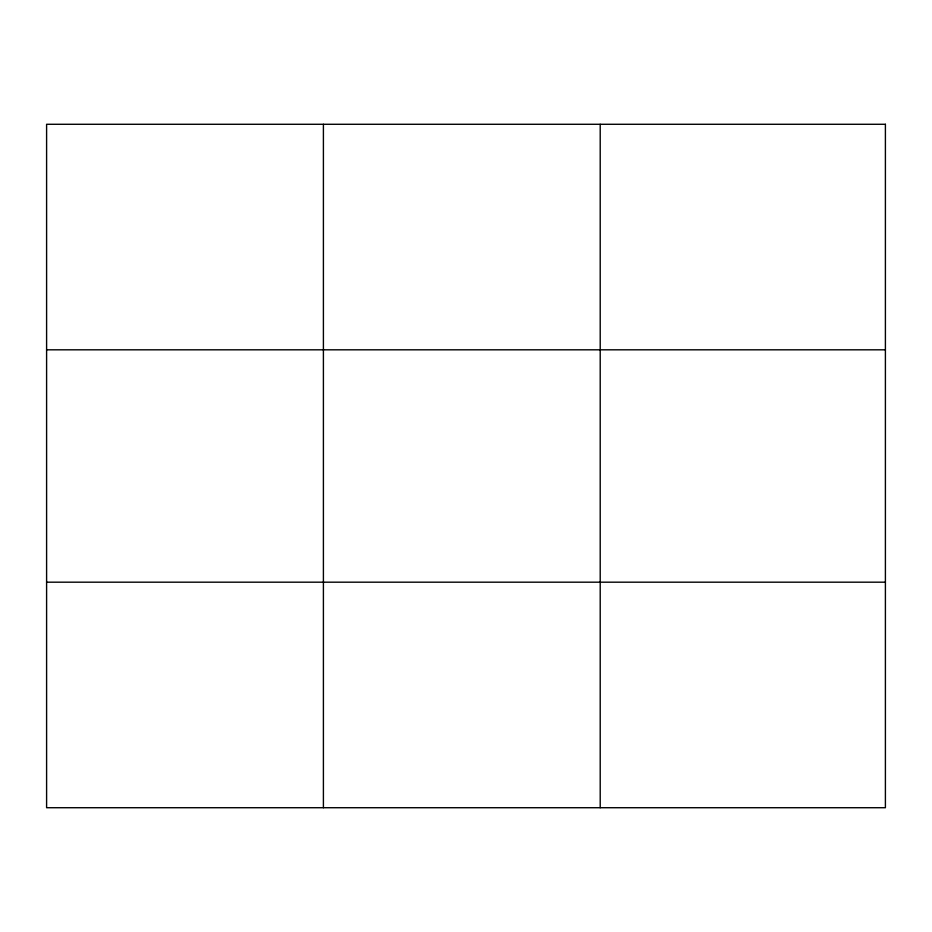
<?xml version="1.0" encoding="UTF-8"?>
<svg xmlns="http://www.w3.org/2000/svg" width="932" height="932" viewBox="0 0 932 932"><rect width="100%" height="100%" fill="white"/><g stroke="black" fill="none" stroke-linecap="round" stroke-linejoin="round"><path stroke-width="1.4" d="M323.404 807.718L323.404 124.282M600.208 807.718L600.208 124.282M46.6 349.815L885.4 349.815M46.6 582.185L885.4 582.185M885.4 124.282L885.4 807.718L46.6 807.718L46.6 124.282L885.4 124.282"/></g></svg>
